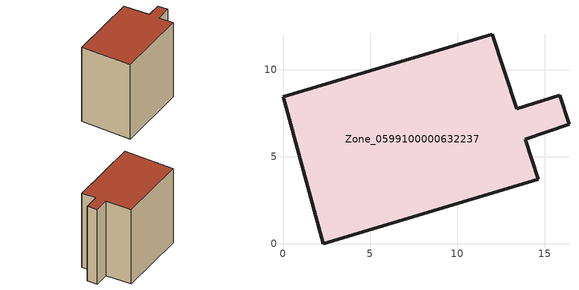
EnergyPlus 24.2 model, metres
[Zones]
Zone_0599100000632237
 floor ground (C_G): 0,8.44 12.01,12.04 13.4,7.76 15.86,8.53 16.4,6.86 13.9,6.02 14.64,3.71 2.32,0 z0
 wall outside (C_F): 2.32,0 14.64,3.71 13.9,6.02 16.4,6.86 15.86,8.53 13.4,7.76 12.01,12.04 0,8.44 2.32,0 z0:14.01
 roof outside (C_R): 12.01,12.04 0,8.44 2.32,0 14.64,3.71 13.9,6.02 16.4,6.86 15.86,8.53 13.4,7.76 z14.01
[BUILDING]
Pand.0599100000632237: North Axis=0; Terrain=City; Loads Convergence Tolerance Value=0.04; Temperature Convergence Tolerance Value=0.4; Solar Distribution=FullExterior; Maximum Number of Warmup Days=25; Minimum Number of Warmup Days=1
[Site:Location]
Rotterdam.The.Hague.AP_ZH_NLD Design_Conditions: Latitude=51.96; Longitude=4.45; Time Zone=1; Elevation=-4.5
[SITE:GROUNDTEMPERATURE:BUILDINGSURFACE]
18, 18, 18, 18, 18, 18, 18, 18, 18, 18, 18, 18
[MATERIAL] Thermal Absorptance=0.9; Solar Absorptance=0.7; Visible Absorptance=0.7
Name | Roughness | Thickness | Conductivity | Density | Specific Heat
G.TI.1946 | MediumSmooth | 0.15 | 1 | 540 | 1210
F.TI.1946 | Rough | 0.3 | 0.857143 | 1920 | 840
R.TI.1946 | MediumRough | 0.2 | 0.1 | 1500 | 1000
[CONSTRUCTION]
C_G: G.TI.1946
C_F: F.TI.1946
C_R: R.TI.1946
[ZONE]
Zone_0599100000632237: Type=1; Multiplier=1; Ceiling Height=Autocalculate; Volume=Autocalculate; Floor Area=autocalculate; Part of Total Floor Area=Yes
[ZONEINFILTRATION:DESIGNFLOWRATE]
Infil_Zone_0599100000632237: Zone or ZoneList or Space or SpaceList=Zone_0599100000632237; Schedule=AlwaysOn; Design Flow Rate Calculation Method=Flow/Area; Flow Rate per Floor Area=0.003; Constant Term Coefficient=1; Temperature Term Coefficient=0; Velocity Term Coefficient=0; Velocity Squared Term Coefficient=0
[HVACTEMPLATE:ZONE:IDEALLOADSAIRSYSTEM]
Zone_0599100000632237: Maximum Heating Supply Air Temperature=50; Minimum Cooling Supply Air Temperature=13; Maximum Heating Supply Air Humidity Ratio=0.0156; Minimum Cooling Supply Air Humidity Ratio=0.0077; Heating Limit=NoLimit; Cooling Limit=NoLimit; Dehumidification Control Type=ConstantSensibleHeatRatio; Cooling Sensible Heat Ratio=0.7; Dehumidification Setpoint=60; Humidification Control Type=None; Humidification Setpoint=30; Outdoor Air Method=None; Outdoor Air Flow Rate per Person=0.00944; Outdoor Air Flow Rate per Zone Floor Area=0; Outdoor Air Flow Rate per Zone=0; Demand Controlled Ventilation Type=None; Outdoor Air Economizer Type=NoEconomizer; Heat Recovery Type=None; Sensible Heat Recovery Effectiveness=0.7; Latent Heat Recovery Effectiveness=0.65
[ZONECONTROL:THERMOSTAT]
ThermostatControl_Zone_0599100000632237: Zone or ZoneList=Zone_0599100000632237; Control Type Schedule=DualSetpointControlType; Control 1=Thermostat_Zone_0599100000632237; Temperature Difference Between Cutout And Setpoint=0
[THERMOSTATSETPOINT:DUALSETPOINT]
Thermostat_Zone_0599100000632237: Heating Setpoint Temperature Schedule=HeatingSetpoint_Zone_0599100000632237; Cooling Setpoint Temperature Schedule=CoolingSetpoint_Zone_0599100000632237
[SCHEDULE:COMPACT]
HeatingSetpoint_Zone_0599100000632237: Through: 12/31, For: AllDays, Until: 24:00, 21
CoolingSetpoint_Zone_0599100000632237: Through: 12/31, For: AllDays, Until: 24:00, 24
DualSetpointControlType: Through: 12/31, For: AllDays, Until: 24:00, 4
AlwaysOn: Through: 12/31, For: AllDays, Until: 24:00, 1
